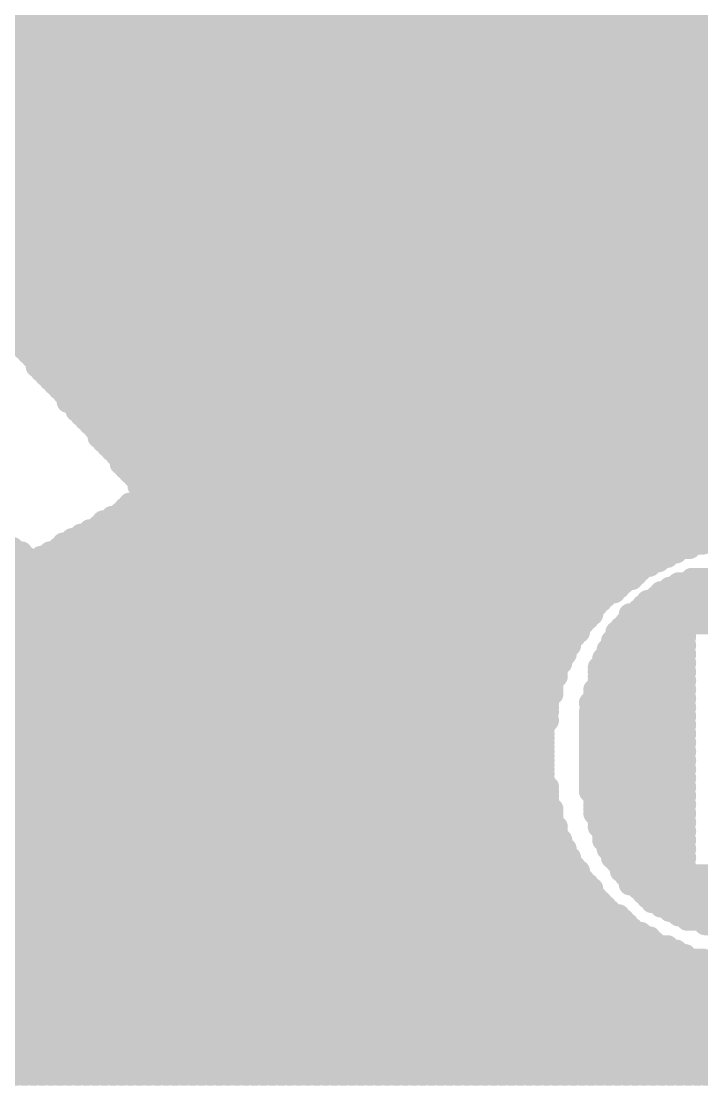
# Model space of a CAD drawing. Extents: x 0 to 127, y 0 to 167.
# Drawn here: x 52.075 to 53.637, y 96.84 to 99.284 of the extents above; entities that cross this region are included whole.
import ezdxf

# ---------------------------------------------------------------- set-up
doc = ezdxf.new("R2010")
doc.units = 0
doc.layers.add('2D_LINE_126', color=222, linetype='CONTINUOUS')

# ---------------------------------------------------------------- blocks, each defined once
blk = doc.blocks.new('SMOOTH_0$0508')
at = {"const_width": 0.0254}
blk.add_lwpolyline([(-0.0127, 0, 1), (0.0127, 0, 1)], format="xyb", close=True, dxfattribs=at)
blk = doc.blocks.new('DRAWING_3017')
at = {"layer": '2D_LINE_126', "const_width": 0.0508}
for points in [[(4.05384, 6.59384), (8.5598, 6.59384)], [(4.05384, 6.58368), (8.5598, 6.58368)], [(4.05384, 6.57352), (8.5598, 6.57352)], [(4.05384, 6.56336), (8.5598, 6.56336)], [(4.05384, 6.5532), (8.5598, 6.5532)], [(4.05384, 6.54304), (8.5598, 6.54304)], [(4.05384, 6.53288), (8.5598, 6.53288)], [(4.05384, 6.52272), (8.5598, 6.52272)], [(4.05384, 6.51256), (8.5598, 6.51256)], [(4.05384, 6.5024), (8.5598, 6.5024)], [(4.05384, 6.49224), (8.5598, 6.49224)], [(4.05384, 6.48208), (8.5598, 6.48208)], [(4.05384, 6.46176), (8.5598, 6.46176)], [(4.064, 6.47192), (8.5598, 6.47192)], [(4.064, 6.4516), (8.5598, 6.4516)], [(4.064, 6.44144), (8.5598, 6.44144)], [(4.064, 6.43128), (8.5598, 6.43128)], [(4.064, 6.42112), (8.5598, 6.42112)], [(4.064, 6.41096), (8.5598, 6.41096)], [(4.064, 6.4008), (8.5598, 6.4008)], [(4.064, 6.39064), (8.5598, 6.39064)], [(5.334, 6.38048), (8.5598, 6.38048)], [(5.37464, 6.37032), (8.5598, 6.37032)], [(5.39496, 6.36016), (8.5598, 6.36016)], [(5.41528, 6.35), (8.5598, 6.35)], [(5.44576, 6.33984), (8.5598, 6.33984)], [(5.45592, 6.32968), (8.5598, 6.32968)], [(5.47624, 6.31952), (8.5598, 6.31952)], [(5.49656, 6.30936), (8.5598, 6.30936)], [(5.51688, 6.2992), (8.5598, 6.2992)], [(5.5372, 6.28904), (8.5598, 6.28904)], [(5.54736, 6.27888), (8.5598, 6.27888)], [(5.56768, 6.26872), (8.5598, 6.26872)], [(5.588, 6.25856), (8.5598, 6.25856)], [(5.59816, 6.2484), (8.5598, 6.2484)], [(5.61848, 6.23824), (8.5598, 6.23824)], [(5.62864, 6.22808), (8.5598, 6.22808)], [(5.64896, 6.21792), (8.5598, 6.21792)], [(5.65912, 6.20776), (8.5598, 6.20776)], [(5.67944, 6.1976), (8.5598, 6.1976)], [(5.6896, 6.18744), (8.5598, 6.18744)], [(5.69976, 6.17728), (8.5598, 6.17728)], [(5.72008, 6.16712), (8.5598, 6.16712)], [(5.73024, 6.15696), (8.5598, 6.15696)], [(5.75056, 6.1468), (8.5598, 6.1468)], [(5.76072, 6.13664), (8.5598, 6.13664)], [(5.77088, 6.12648), (8.5598, 6.12648)], [(5.78104, 6.11632), (8.5598, 6.11632)], [(5.80136, 6.10616), (8.5598, 6.10616)], [(5.81152, 6.096), (8.5598, 6.096)], [(5.82168, 6.08584), (8.5598, 6.08584)], [(5.83184, 6.07568), (8.5598, 6.07568)], [(5.842, 6.06552), (8.5598, 6.06552)], [(5.86232, 6.05536), (8.5598, 6.05536)], [(5.87248, 6.0452), (8.5598, 6.0452)], [(5.88264, 6.03504), (8.5598, 6.03504)], [(5.8928, 6.02488), (8.5598, 6.02488)], [(5.90296, 6.01472), (8.5598, 6.01472)], [(5.91312, 6.00456), (8.5598, 6.00456)], [(5.92328, 5.9944), (8.5598, 5.9944)], [(5.9436, 5.98424), (8.5598, 5.98424)], [(5.9436, 5.97408), (8.5598, 5.97408)], [(5.96392, 5.96392), (8.5598, 5.96392)], [(5.97408, 5.95376), (8.5598, 5.95376)], [(5.98424, 5.9436), (8.5598, 5.9436)], [(5.9944, 5.93344), (8.5598, 5.93344)], [(6.00456, 5.92328), (8.5598, 5.92328)], [(6.01472, 5.91312), (8.5598, 5.91312)], [(6.02488, 5.90296), (8.5598, 5.90296)], [(6.03504, 5.8928), (8.5598, 5.8928)], [(6.0452, 5.88264), (8.5598, 5.88264)], [(6.05536, 5.87248), (8.5598, 5.87248)], [(6.06552, 5.86232), (8.5598, 5.86232)], [(6.07568, 5.85216), (8.5598, 5.85216)], [(6.08584, 5.842), (8.5598, 5.842)], [(6.096, 5.83184), (8.5598, 5.83184)], [(6.10616, 5.82168), (8.5598, 5.82168)], [(6.11632, 5.81152), (8.5598, 5.81152)], [(6.12648, 5.80136), (8.5598, 5.80136)], [(6.13664, 5.7912), (8.5598, 5.7912)], [(6.13664, 5.78104), (8.5598, 5.78104)], [(6.1468, 5.77088), (8.5598, 5.77088)], [(6.15696, 5.76072), (8.5598, 5.76072)], [(6.16712, 5.75056), (8.5598, 5.75056)], [(6.17728, 5.7404), (8.5598, 5.7404)], [(6.18744, 5.73024), (8.5598, 5.73024)], [(6.1976, 5.72008), (8.5598, 5.72008)], [(6.20776, 5.70992), (8.5598, 5.70992)], [(6.20776, 5.69976), (8.5598, 5.69976)], [(6.22808, 5.6896), (8.5598, 5.6896)], [(6.22808, 5.67944), (8.5598, 5.67944)], [(6.23824, 5.66928), (8.5598, 5.66928)], [(6.2484, 5.65912), (8.5598, 5.65912)], [(6.25856, 5.64896), (8.5598, 5.64896)], [(6.26872, 5.6388), (8.5598, 5.6388)], [(6.27888, 5.62864), (8.5598, 5.62864)], [(6.27888, 5.61848), (8.5598, 5.61848)], [(6.28904, 5.60832), (8.5598, 5.60832)], [(6.2992, 5.59816), (8.5598, 5.59816)], [(6.30936, 5.588), (8.5598, 5.588)], [(6.31952, 5.57784), (8.5598, 5.57784)], [(6.32968, 5.56768), (8.5598, 5.56768)], [(6.32968, 5.55752), (8.5598, 5.55752)], [(6.33984, 5.54736), (8.5598, 5.54736)], [(6.35, 5.5372), (8.5598, 5.5372)], [(6.36016, 5.52704), (8.5598, 5.52704)], [(6.37032, 5.51688), (8.5598, 5.51688)], [(6.37032, 5.50672), (8.5598, 5.50672)], [(6.37032, 5.47624), (8.5598, 5.47624)], [(6.38048, 5.49656), (8.5598, 5.49656)], [(6.38048, 5.4864), (8.5598, 5.4864)], [(6.33984, 5.45592), (8.5598, 5.45592)], [(6.35, 5.46608), (8.5598, 5.46608)], [(6.28904, 5.42544), (8.5598, 5.42544)], [(6.30936, 5.4356), (8.5598, 5.4356)], [(6.32968, 5.44576), (8.5598, 5.44576)], [(6.25856, 5.40512), (8.5598, 5.40512)], [(6.27888, 5.41528), (8.5598, 5.41528)], [(6.21792, 5.3848), (7.70636, 5.3848)], [(6.23824, 5.39496), (7.78764, 5.39496)], [(4.6736, 5.36448), (6.08076, 5.36448)], [(4.6736, 5.35432), (6.10108, 5.35432)], [(6.16712, 5.35432), (7.60476, 5.35432)], [(6.18744, 5.36448), (7.63524, 5.36448)], [(6.1976, 5.37464), (7.66572, 5.37464)], [(4.68376, 5.34416), (6.11124, 5.34416)], [(4.68376, 5.334), (7.56412, 5.334)], [(6.1468, 5.34416), (7.58444, 5.34416)], [(4.69392, 5.32384), (7.5438, 5.32384)], [(4.69392, 5.31368), (7.52348, 5.31368)], [(4.70408, 5.30352), (7.51332, 5.30352)], [(4.71424, 5.29336), (7.50316, 5.29336)], [(4.71424, 5.2832), (7.48284, 5.2832)], [(7.60984, 5.2832), (8.01116, 5.2832)], [(7.64032, 5.29336), (7.98068, 5.29336)], [(4.7244, 5.27304), (7.47268, 5.27304)], [(4.7244, 5.26288), (7.46252, 5.26288)], [(4.73456, 5.25272), (7.4422, 5.25272)], [(7.55904, 5.25272), (8.07212, 5.25272)], [(7.5692, 5.26288), (8.0518, 5.26288)], [(7.58952, 5.27304), (8.03148, 5.27304)], [(4.73456, 5.24256), (7.43204, 5.24256)], [(4.74472, 5.2324), (7.42188, 5.2324)], [(7.52856, 5.2324), (8.09244, 5.2324)], [(7.53872, 5.24256), (8.08228, 5.24256)], [(4.74472, 5.22224), (7.41172, 5.22224)], [(4.75488, 5.21208), (7.41172, 5.21208)], [(7.49808, 5.21208), (8.12292, 5.21208)], [(7.5184, 5.22224), (8.11276, 5.22224)], [(4.75488, 5.20192), (7.40156, 5.20192)], [(4.75488, 5.19176), (7.3914, 5.19176)], [(4.76504, 5.1816), (7.38124, 5.1816)], [(7.47776, 5.1816), (7.62508, 5.1816)], [(7.48792, 5.19176), (8.13308, 5.19176)], [(7.49808, 5.20192), (8.13308, 5.20192)], [(4.76504, 5.17144), (7.38124, 5.17144)], [(4.7752, 5.16128), (7.37108, 5.16128)], [(7.4676, 5.17144), (7.61492, 5.17144)], [(7.4676, 5.16128), (7.62508, 5.16128)], [(4.7752, 5.15112), (7.36092, 5.15112)], [(4.78536, 5.14096), (7.36092, 5.14096)], [(4.78536, 5.1308), (7.35076, 5.1308)], [(7.44728, 5.1308), (7.61492, 5.1308)], [(7.45744, 5.15112), (7.61492, 5.15112)], [(7.45744, 5.14096), (7.62508, 5.14096)], [(4.79552, 5.12064), (7.35076, 5.12064)], [(4.79552, 5.11048), (7.3406, 5.11048)], [(7.43712, 5.11048), (7.61492, 5.11048)], [(7.44728, 5.12064), (7.62508, 5.12064)], [(4.80568, 5.10032), (7.3406, 5.10032)], [(4.80568, 5.09016), (7.33044, 5.09016)], [(7.42696, 5.09016), (7.61492, 5.09016)], [(7.43712, 5.10032), (7.62508, 5.10032)], [(4.81584, 5.08), (7.33044, 5.08)], [(4.81584, 5.06984), (7.33044, 5.06984)], [(4.826, 5.05968), (7.32028, 5.05968)], [(7.42696, 5.08), (7.62508, 5.08)], [(7.42696, 5.06984), (7.61492, 5.06984)], [(7.42696, 5.05968), (7.62508, 5.05968)], [(4.826, 5.04952), (7.32028, 5.04952)], [(4.83616, 5.03936), (7.32028, 5.03936)], [(7.4168, 5.03936), (7.62508, 5.03936)], [(7.42696, 5.04952), (7.61492, 5.04952)], [(4.83616, 5.0292), (7.32028, 5.0292)], [(4.83616, 5.01904), (7.31012, 5.01904)], [(4.84632, 5.00888), (7.31012, 5.00888)], [(7.40664, 5.00888), (7.61492, 5.00888)], [(7.4168, 5.0292), (7.61492, 5.0292)], [(7.4168, 5.01904), (7.62508, 5.01904)], [(4.84632, 4.99872), (7.31012, 4.99872)], [(4.85648, 4.98856), (7.31012, 4.98856)], [(7.40664, 4.98856), (7.61492, 4.98856)], [(7.4168, 4.99872), (7.62508, 4.99872)], [(4.85648, 4.9784), (7.29996, 4.9784)], [(4.86664, 4.96824), (7.31012, 4.96824)], [(7.40664, 4.9784), (7.62508, 4.9784)], [(7.40664, 4.96824), (7.61492, 4.96824)], [(4.86664, 4.95808), (7.29996, 4.95808)], [(4.8768, 4.94792), (7.29996, 4.94792)], [(4.8768, 4.93776), (7.29996, 4.93776)], [(7.40664, 4.95808), (7.62508, 4.95808)], [(7.40664, 4.94792), (7.61492, 4.94792)], [(7.40664, 4.93776), (7.62508, 4.93776)], [(4.8768, 4.9276), (7.29996, 4.9276)], [(4.88696, 4.91744), (7.29996, 4.91744)], [(7.40664, 4.9276), (7.61492, 4.9276)], [(7.40664, 4.91744), (7.62508, 4.91744)], [(4.88696, 4.90728), (7.29996, 4.90728)], [(4.89712, 4.89712), (7.29996, 4.89712)], [(4.89712, 4.88696), (7.29996, 4.88696)], [(7.40664, 4.90728), (7.61492, 4.90728)], [(7.40664, 4.89712), (7.62508, 4.89712)], [(7.40664, 4.88696), (7.61492, 4.88696)], [(4.90728, 4.8768), (7.29996, 4.8768)], [(4.90728, 4.86664), (7.29996, 4.86664)], [(7.40664, 4.8768), (7.62508, 4.8768)], [(7.40664, 4.86664), (7.61492, 4.86664)], [(4.90728, 4.85648), (7.29996, 4.85648)], [(4.91744, 4.84632), (7.29996, 4.84632)], [(7.40664, 4.85648), (7.62508, 4.85648)], [(7.40664, 4.84632), (7.61492, 4.84632)], [(4.91744, 4.83616), (7.29996, 4.83616)], [(4.9276, 4.826), (7.29996, 4.826)], [(4.9276, 4.81584), (7.31012, 4.81584)], [(7.40664, 4.83616), (7.62508, 4.83616)], [(7.40664, 4.826), (7.61492, 4.826)], [(7.40664, 4.81584), (7.62508, 4.81584)], [(4.9276, 4.80568), (7.31012, 4.80568)], [(4.93776, 4.79552), (7.31012, 4.79552)], [(7.40664, 4.80568), (7.61492, 4.80568)], [(7.4168, 4.79552), (7.62508, 4.79552)], [(4.93776, 4.78536), (7.31012, 4.78536)], [(4.94792, 4.7752), (7.31012, 4.7752)], [(4.94792, 4.76504), (7.32028, 4.76504)], [(7.4168, 4.78536), (7.61492, 4.78536)], [(7.4168, 4.7752), (7.62508, 4.7752)], [(7.4168, 4.76504), (7.61492, 4.76504)], [(4.94792, 4.75488), (7.32028, 4.75488)], [(4.95808, 4.74472), (7.32028, 4.74472)], [(7.4168, 4.75488), (7.62508, 4.75488)], [(7.42696, 4.74472), (7.61492, 4.74472)], [(4.95808, 4.73456), (7.32028, 4.73456)], [(4.96824, 4.7244), (7.33044, 4.7244)], [(7.42696, 4.73456), (7.62508, 4.73456)], [(7.42696, 4.7244), (7.61492, 4.7244)], [(4.96824, 4.71424), (7.33044, 4.71424)], [(4.96824, 4.69392), (7.3406, 4.69392)], [(4.9784, 4.70408), (7.33044, 4.70408)], [(7.43712, 4.71424), (7.62508, 4.71424)], [(7.43712, 4.70408), (7.61492, 4.70408)], [(7.43712, 4.69392), (7.62508, 4.69392)], [(3.2512, 4.6736), (7.35076, 4.6736)], [(4.84632, 4.68376), (7.3406, 4.68376)], [(7.44728, 4.68376), (7.61492, 4.68376)], [(7.44728, 4.6736), (7.62508, 4.6736)], [(3.2512, 4.66344), (7.35076, 4.66344)], [(3.2512, 4.65328), (7.36092, 4.65328)], [(3.2512, 4.64312), (7.36092, 4.64312)], [(7.45744, 4.66344), (7.61492, 4.66344)], [(7.45744, 4.65328), (7.62508, 4.65328)], [(7.4676, 4.64312), (7.61492, 4.64312)], [(3.2512, 4.63296), (7.37108, 4.63296)], [(3.2512, 4.6228), (7.38124, 4.6228)], [(7.47776, 4.63296), (7.62508, 4.63296)], [(7.47776, 4.6228), (7.61492, 4.6228)], [(3.2512, 4.61264), (7.38124, 4.61264)], [(3.2512, 4.60248), (7.3914, 4.60248)], [(7.48792, 4.61264), (8.13308, 4.61264)], [(7.49808, 4.60248), (8.12292, 4.60248)], [(3.24104, 4.572), (7.41172, 4.572)], [(3.2512, 4.59232), (7.40156, 4.59232)], [(3.2512, 4.58216), (7.41172, 4.58216)], [(7.49808, 4.59232), (8.12292, 4.59232)], [(7.5184, 4.58216), (8.11276, 4.58216)], [(7.52856, 4.572), (8.09244, 4.572)], [(3.24104, 4.56184), (7.42188, 4.56184)], [(3.24104, 4.55168), (7.43204, 4.55168)], [(7.53872, 4.56184), (8.08228, 4.56184)], [(7.54888, 4.55168), (8.07212, 4.55168)], [(3.22072, 4.5212), (7.47268, 4.5212)], [(3.23088, 4.53136), (7.45236, 4.53136)], [(3.24104, 4.54152), (7.4422, 4.54152)], [(7.5692, 4.54152), (8.06196, 4.54152)], [(7.58952, 4.53136), (8.04164, 4.53136)], [(7.60984, 4.5212), (8.01116, 4.5212)], [(2.9972, 4.50088), (7.493, 4.50088)], [(3.18008, 4.51104), (7.48284, 4.51104)], [(7.63016, 4.51104), (7.99084, 4.51104)], [(7.6708, 4.50088), (7.9502, 4.50088)], [(-1.64592, 4.49072), (7.50316, 4.49072)], [(-1.64592, 4.48056), (7.52348, 4.48056)], [(-1.64592, 4.4704), (7.5438, 4.4704)], [(-1.64592, 4.46024), (7.55396, 4.46024)], [(-1.64592, 4.45008), (7.58444, 4.45008)], [(-1.64592, 4.43992), (7.60476, 4.43992)], [(-1.64592, 4.42976), (7.62508, 4.42976)], [(-1.64592, 4.4196), (7.66572, 4.4196)], [(-1.64592, 4.40944), (7.6962, 4.40944)], [(-1.64592, 4.39928), (7.76732, 4.39928)], [(-1.64592, 4.38912), (8.5598, 4.38912)], [(-1.64592, 4.37896), (8.5598, 4.37896)], [(-1.64592, 4.3688), (8.5598, 4.3688)], [(-1.64592, 4.35864), (8.5598, 4.35864)], [(-1.64592, 4.34848), (8.5598, 4.34848)], [(-1.64592, 4.33832), (8.5598, 4.33832)], [(-1.64592, 4.32816), (8.5598, 4.32816)], [(-1.64592, 4.318), (8.5598, 4.318)], [(-1.64592, 4.30784), (8.5598, 4.30784)], [(-1.64592, 4.29768), (8.5598, 4.29768)], [(-1.64592, 4.28752), (8.5598, 4.28752)], [(-1.64592, 4.27736), (8.5598, 4.27736)], [(-1.64592, 4.2672), (8.5598, 4.2672)], [(-1.64592, 4.25704), (8.5598, 4.25704)], [(-1.64592, 4.24688), (8.5598, 4.24688)], [(-1.64592, 4.23672), (8.5598, 4.23672)], [(-1.64592, 4.22656), (8.5598, 4.22656)], [(-1.64592, 4.2164), (8.5598, 4.2164)], [(-1.64592, 4.20624), (8.5598, 4.20624)], [(-1.64592, 4.19608), (8.5598, 4.19608)], [(-1.64592, 4.18592), (8.5598, 4.18592)], [(-1.64592, 4.17576), (8.5598, 4.17576)], [(-1.64592, 4.1656), (8.5598, 4.1656)], [(6.08584, 4.15544), (6.09092, 4.15544)], [(6.10616, 4.15544), (6.11124, 4.15544)], [(6.12648, 4.15544), (6.13156, 4.15544)], [(6.1468, 4.15544), (6.15188, 4.15544)], [(6.16712, 4.15544), (6.1722, 4.15544)], [(6.18744, 4.15544), (6.19252, 4.15544)], [(6.20776, 4.15544), (6.21284, 4.15544)], [(6.22808, 4.15544), (6.23316, 4.15544)], [(6.2484, 4.15544), (6.25348, 4.15544)], [(6.26872, 4.15544), (6.2738, 4.15544)], [(6.28904, 4.15544), (6.29412, 4.15544)], [(6.30936, 4.15544), (6.31444, 4.15544)], [(6.32968, 4.15544), (6.33476, 4.15544)], [(6.35, 4.15544), (6.35508, 4.15544)], [(6.37032, 4.15544), (6.3754, 4.15544)], [(6.39064, 4.15544), (6.39572, 4.15544)], [(6.41096, 4.15544), (6.41604, 4.15544)], [(6.43128, 4.15544), (6.43636, 4.15544)], [(6.4516, 4.15544), (6.45668, 4.15544)], [(6.47192, 4.15544), (6.477, 4.15544)], [(6.49224, 4.15544), (6.49732, 4.15544)], [(6.51256, 4.15544), (6.51764, 4.15544)], [(6.53288, 4.15544), (6.53796, 4.15544)], [(6.5532, 4.15544), (6.55828, 4.15544)], [(6.57352, 4.15544), (6.5786, 4.15544)], [(6.59384, 4.15544), (6.59892, 4.15544)], [(6.61416, 4.15544), (6.61924, 4.15544)], [(6.63448, 4.15544), (6.63956, 4.15544)], [(6.6548, 4.15544), (6.65988, 4.15544)], [(6.67512, 4.15544), (6.6802, 4.15544)], [(6.69544, 4.15544), (6.70052, 4.15544)], [(6.71576, 4.15544), (6.72084, 4.15544)], [(6.73608, 4.15544), (6.74116, 4.15544)], [(6.7564, 4.15544), (6.76148, 4.15544)], [(6.77672, 4.15544), (6.7818, 4.15544)], [(6.79704, 4.15544), (6.80212, 4.15544)], [(6.81736, 4.15544), (6.82244, 4.15544)], [(6.83768, 4.15544), (6.84276, 4.15544)], [(6.858, 4.15544), (6.86308, 4.15544)], [(6.87832, 4.15544), (6.8834, 4.15544)], [(6.89864, 4.15544), (6.90372, 4.15544)], [(6.91896, 4.15544), (6.92404, 4.15544)], [(6.93928, 4.15544), (6.94436, 4.15544)], [(6.9596, 4.15544), (6.96468, 4.15544)], [(6.97992, 4.15544), (6.985, 4.15544)], [(7.00024, 4.15544), (7.00532, 4.15544)], [(7.02056, 4.15544), (7.02564, 4.15544)], [(7.04088, 4.15544), (7.04596, 4.15544)], [(7.0612, 4.15544), (7.06628, 4.15544)], [(7.08152, 4.15544), (7.0866, 4.15544)], [(7.10184, 4.15544), (7.10692, 4.15544)], [(7.12216, 4.15544), (7.12724, 4.15544)], [(7.14248, 4.15544), (7.14756, 4.15544)], [(7.1628, 4.15544), (7.16788, 4.15544)], [(7.18312, 4.15544), (7.1882, 4.15544)], [(7.20344, 4.15544), (7.20852, 4.15544)], [(7.22376, 4.15544), (7.22884, 4.15544)], [(7.24408, 4.15544), (7.24916, 4.15544)], [(7.2644, 4.15544), (7.26948, 4.15544)], [(7.28472, 4.15544), (7.2898, 4.15544)], [(7.30504, 4.15544), (7.31012, 4.15544)], [(7.32536, 4.15544), (7.33044, 4.15544)], [(7.34568, 4.15544), (7.35076, 4.15544)], [(7.366, 4.15544), (7.37108, 4.15544)], [(7.38632, 4.15544), (7.3914, 4.15544)], [(7.40664, 4.15544), (7.41172, 4.15544)], [(7.42696, 4.15544), (7.43204, 4.15544)], [(7.44728, 4.15544), (7.45236, 4.15544)], [(7.4676, 4.15544), (7.47268, 4.15544)], [(7.48792, 4.15544), (7.493, 4.15544)], [(7.50824, 4.15544), (7.51332, 4.15544)], [(7.52856, 4.15544), (7.53364, 4.15544)], [(7.54888, 4.15544), (7.55396, 4.15544)], [(7.5692, 4.15544), (7.57428, 4.15544)], [(7.58952, 4.15544), (7.5946, 4.15544)], [(7.60984, 4.15544), (7.61492, 4.15544)], [(7.63016, 4.15544), (7.63524, 4.15544)], [(7.65048, 4.15544), (7.65556, 4.15544)], [(7.6708, 4.15544), (7.67588, 4.15544)]]:
    blk.add_lwpolyline(points, dxfattribs=at)
at = {"layer": '2D_LINE_126'}
for p in [(6.08584, 5.842), (6.096, 5.83184), (6.10616, 5.82168), (6.11632, 5.81152), (6.12648, 5.80136), (6.13664, 5.7912), (6.13664, 5.78104), (6.1468, 5.77088), (6.15696, 5.76072), (6.16712, 5.75056), (6.17728, 5.7404), (6.18744, 5.73024), (6.1976, 5.72008), (6.20776, 5.70992), (6.20776, 5.69976), (6.22808, 5.6896), (6.22808, 5.67944), (6.23824, 5.66928), (6.2484, 5.65912), (6.25856, 5.64896), (6.26872, 5.6388), (6.27888, 5.62864), (6.27888, 5.61848), (6.28904, 5.60832), (6.2992, 5.59816), (6.30936, 5.588), (6.31952, 5.57784), (6.32968, 5.56768), (6.32968, 5.55752), (6.33984, 5.54736), (6.35, 5.5372), (6.36016, 5.52704), (6.37032, 5.51688), (6.37032, 5.50672), (6.37032, 5.47624), (6.38048, 5.49656), (6.38048, 5.4864), (6.33984, 5.45592), (6.35, 5.46608), (6.28904, 5.42544), (6.30936, 5.4356), (6.32968, 5.44576), (6.25856, 5.40512), (6.27888, 5.41528), (6.21792, 5.3848), (6.23824, 5.39496), (6.08076, 5.36448), (6.10108, 5.35432), (6.16712, 5.35432), (6.18744, 5.36448), (6.1976, 5.37464), (7.60476, 5.35432), (7.63524, 5.36448), (7.66572, 5.37464), (6.11124, 5.34416), (6.1468, 5.34416), (7.56412, 5.334), (7.58444, 5.34416), (7.51332, 5.30352), (7.52348, 5.31368), (7.5438, 5.32384), (7.48284, 5.2832), (7.50316, 5.29336), (7.60984, 5.2832), (7.64032, 5.29336), (7.4422, 5.25272), (7.46252, 5.26288), (7.47268, 5.27304), (7.55904, 5.25272), (7.5692, 5.26288), (7.58952, 5.27304), (7.42188, 5.2324), (7.43204, 5.24256), (7.52856, 5.2324), (7.53872, 5.24256), (7.41172, 5.22224), (7.41172, 5.21208), (7.49808, 5.21208), (7.5184, 5.22224), (7.38124, 5.1816), (7.3914, 5.19176), (7.40156, 5.20192), (7.47776, 5.1816), (7.48792, 5.19176), (7.49808, 5.20192), (7.62508, 5.1816), (7.37108, 5.16128), (7.38124, 5.17144), (7.4676, 5.17144), (7.4676, 5.16128), (7.61492, 5.17144), (7.62508, 5.16128), (7.35076, 5.1308), (7.36092, 5.15112), (7.36092, 5.14096), (7.44728, 5.1308), (7.45744, 5.15112), (7.45744, 5.14096), (7.61492, 5.15112), (7.61492, 5.1308), (7.62508, 5.14096), (7.3406, 5.11048), (7.35076, 5.12064), (7.43712, 5.11048), (7.44728, 5.12064), (7.61492, 5.11048), (7.62508, 5.12064), (7.33044, 5.09016), (7.3406, 5.10032), (7.42696, 5.09016), (7.43712, 5.10032), (7.61492, 5.09016), (7.62508, 5.10032), (7.32028, 5.05968), (7.33044, 5.08), (7.33044, 5.06984), (7.42696, 5.08), (7.42696, 5.06984), (7.42696, 5.05968), (7.61492, 5.06984), (7.62508, 5.08), (7.62508, 5.05968), (7.32028, 5.04952), (7.32028, 5.03936), (7.4168, 5.03936), (7.42696, 5.04952), (7.61492, 5.04952), (7.62508, 5.03936), (7.31012, 5.01904), (7.31012, 5.00888), (7.32028, 5.0292), (7.40664, 5.00888), (7.4168, 5.0292), (7.4168, 5.01904), (7.61492, 5.0292), (7.61492, 5.00888), (7.62508, 5.01904), (7.31012, 4.99872), (7.31012, 4.98856), (7.40664, 4.98856), (7.4168, 4.99872), (7.61492, 4.98856), (7.62508, 4.99872), (7.29996, 4.9784), (7.31012, 4.96824), (7.40664, 4.9784), (7.40664, 4.96824), (7.61492, 4.96824), (7.62508, 4.9784), (7.29996, 4.95808), (7.29996, 4.94792), (7.29996, 4.93776), (7.40664, 4.95808), (7.40664, 4.94792), (7.40664, 4.93776), (7.61492, 4.94792), (7.62508, 4.95808), (7.62508, 4.93776), (7.29996, 4.9276), (7.29996, 4.91744), (7.40664, 4.9276), (7.40664, 4.91744), (7.61492, 4.9276), (7.62508, 4.91744), (7.29996, 4.90728), (7.29996, 4.89712), (7.29996, 4.88696), (7.40664, 4.90728), (7.40664, 4.89712), (7.40664, 4.88696), (7.61492, 4.90728), (7.61492, 4.88696), (7.62508, 4.89712), (7.29996, 4.8768), (7.29996, 4.86664), (7.40664, 4.8768), (7.40664, 4.86664), (7.61492, 4.86664), (7.62508, 4.8768), (7.29996, 4.85648), (7.29996, 4.84632), (7.40664, 4.85648), (7.40664, 4.84632), (7.61492, 4.84632), (7.62508, 4.85648), (7.29996, 4.83616), (7.29996, 4.826), (7.31012, 4.81584), (7.40664, 4.83616), (7.40664, 4.826), (7.40664, 4.81584), (7.61492, 4.826), (7.62508, 4.83616), (7.62508, 4.81584), (7.31012, 4.80568), (7.31012, 4.79552), (7.40664, 4.80568), (7.4168, 4.79552), (7.61492, 4.80568), (7.62508, 4.79552), (7.31012, 4.78536), (7.31012, 4.7752), (7.32028, 4.76504), (7.4168, 4.78536), (7.4168, 4.7752), (7.4168, 4.76504), (7.61492, 4.78536), (7.61492, 4.76504), (7.62508, 4.7752), (7.32028, 4.75488), (7.32028, 4.74472), (7.4168, 4.75488), (7.42696, 4.74472), (7.61492, 4.74472), (7.62508, 4.75488), (7.32028, 4.73456), (7.33044, 4.7244), (7.42696, 4.73456), (7.42696, 4.7244), (7.61492, 4.7244), (7.62508, 4.73456), (7.33044, 4.71424), (7.33044, 4.70408), (7.3406, 4.69392), (7.43712, 4.71424), (7.43712, 4.70408), (7.43712, 4.69392), (7.61492, 4.70408), (7.62508, 4.71424), (7.62508, 4.69392), (7.3406, 4.68376), (7.35076, 4.6736), (7.44728, 4.68376), (7.44728, 4.6736), (7.61492, 4.68376), (7.62508, 4.6736), (7.35076, 4.66344), (7.36092, 4.65328), (7.36092, 4.64312), (7.45744, 4.66344), (7.45744, 4.65328), (7.4676, 4.64312), (7.61492, 4.66344), (7.61492, 4.64312), (7.62508, 4.65328), (7.37108, 4.63296), (7.38124, 4.6228), (7.47776, 4.63296), (7.47776, 4.6228), (7.61492, 4.6228), (7.62508, 4.63296), (7.38124, 4.61264), (7.3914, 4.60248), (7.48792, 4.61264), (7.49808, 4.60248), (7.40156, 4.59232), (7.41172, 4.58216), (7.41172, 4.572), (7.49808, 4.59232), (7.5184, 4.58216), (7.52856, 4.572), (7.42188, 4.56184), (7.43204, 4.55168), (7.53872, 4.56184), (7.54888, 4.55168), (7.4422, 4.54152), (7.45236, 4.53136), (7.47268, 4.5212), (7.5692, 4.54152), (7.58952, 4.53136), (7.60984, 4.5212), (7.48284, 4.51104), (7.493, 4.50088), (7.63016, 4.51104), (7.6708, 4.50088), (7.50316, 4.49072), (7.52348, 4.48056), (7.5438, 4.4704), (7.55396, 4.46024), (7.58444, 4.45008), (7.60476, 4.43992), (7.62508, 4.42976), (7.66572, 4.4196), (6.08584, 4.15544), (6.09092, 4.15544), (6.10616, 4.15544), (6.11124, 4.15544), (6.12648, 4.15544), (6.13156, 4.15544), (6.1468, 4.15544), (6.15188, 4.15544), (6.16712, 4.15544), (6.1722, 4.15544), (6.18744, 4.15544), (6.19252, 4.15544), (6.20776, 4.15544), (6.21284, 4.15544), (6.22808, 4.15544), (6.23316, 4.15544), (6.2484, 4.15544), (6.25348, 4.15544), (6.26872, 4.15544), (6.2738, 4.15544), (6.28904, 4.15544), (6.29412, 4.15544), (6.30936, 4.15544), (6.31444, 4.15544), (6.32968, 4.15544), (6.33476, 4.15544), (6.35, 4.15544), (6.35508, 4.15544), (6.37032, 4.15544), (6.3754, 4.15544), (6.39064, 4.15544), (6.39572, 4.15544), (6.41096, 4.15544), (6.41604, 4.15544), (6.43128, 4.15544), (6.43636, 4.15544), (6.4516, 4.15544), (6.45668, 4.15544), (6.47192, 4.15544), (6.477, 4.15544), (6.49224, 4.15544), (6.49732, 4.15544), (6.51256, 4.15544), (6.51764, 4.15544), (6.53288, 4.15544), (6.53796, 4.15544), (6.5532, 4.15544), (6.55828, 4.15544), (6.57352, 4.15544), (6.5786, 4.15544), (6.59384, 4.15544), (6.59892, 4.15544), (6.61416, 4.15544), (6.61924, 4.15544), (6.63448, 4.15544), (6.63956, 4.15544), (6.6548, 4.15544), (6.65988, 4.15544), (6.67512, 4.15544), (6.6802, 4.15544), (6.69544, 4.15544), (6.70052, 4.15544), (6.71576, 4.15544), (6.72084, 4.15544), (6.73608, 4.15544), (6.74116, 4.15544), (6.7564, 4.15544), (6.76148, 4.15544), (6.77672, 4.15544), (6.7818, 4.15544), (6.79704, 4.15544), (6.80212, 4.15544), (6.81736, 4.15544), (6.82244, 4.15544), (6.83768, 4.15544), (6.84276, 4.15544), (6.858, 4.15544), (6.86308, 4.15544), (6.87832, 4.15544), (6.8834, 4.15544), (6.89864, 4.15544), (6.90372, 4.15544), (6.91896, 4.15544), (6.92404, 4.15544), (6.93928, 4.15544), (6.94436, 4.15544), (6.9596, 4.15544), (6.96468, 4.15544), (6.97992, 4.15544), (6.985, 4.15544), (7.00024, 4.15544), (7.00532, 4.15544), (7.02056, 4.15544), (7.02564, 4.15544), (7.04088, 4.15544), (7.04596, 4.15544), (7.0612, 4.15544), (7.06628, 4.15544), (7.08152, 4.15544), (7.0866, 4.15544), (7.10184, 4.15544), (7.10692, 4.15544), (7.12216, 4.15544), (7.12724, 4.15544), (7.14248, 4.15544), (7.14756, 4.15544), (7.1628, 4.15544), (7.16788, 4.15544), (7.18312, 4.15544), (7.1882, 4.15544), (7.20344, 4.15544), (7.20852, 4.15544), (7.22376, 4.15544), (7.22884, 4.15544), (7.24408, 4.15544), (7.24916, 4.15544), (7.2644, 4.15544), (7.26948, 4.15544), (7.28472, 4.15544), (7.2898, 4.15544), (7.30504, 4.15544), (7.31012, 4.15544), (7.32536, 4.15544), (7.33044, 4.15544), (7.34568, 4.15544), (7.35076, 4.15544), (7.366, 4.15544), (7.37108, 4.15544), (7.38632, 4.15544), (7.3914, 4.15544), (7.40664, 4.15544), (7.41172, 4.15544), (7.42696, 4.15544), (7.43204, 4.15544), (7.44728, 4.15544), (7.45236, 4.15544), (7.4676, 4.15544), (7.47268, 4.15544), (7.48792, 4.15544), (7.493, 4.15544), (7.50824, 4.15544), (7.51332, 4.15544), (7.52856, 4.15544), (7.53364, 4.15544), (7.54888, 4.15544), (7.55396, 4.15544), (7.5692, 4.15544), (7.57428, 4.15544), (7.58952, 4.15544), (7.5946, 4.15544), (7.60984, 4.15544), (7.61492, 4.15544), (7.63016, 4.15544), (7.63524, 4.15544), (7.65048, 4.15544), (7.65556, 4.15544), (7.6708, 4.15544), (7.67588, 4.15544)]:
    blk.add_blockref('SMOOTH_0$0508', p, dxfattribs=at)

msp = doc.modelspace()

# ---------------------------------------------------------------- block references
msp.add_blockref('DRAWING_3017', (45.974, 92.71))

doc.saveas('drawing.dxf')
